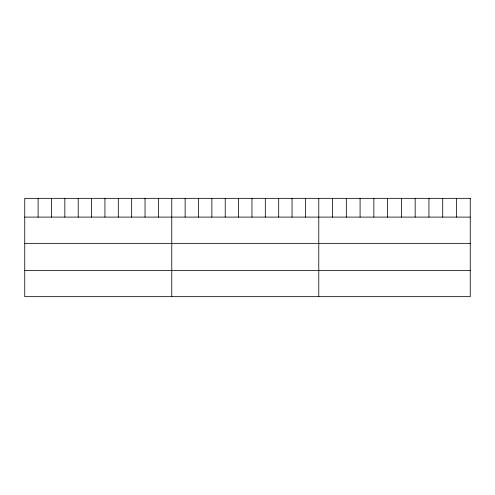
<?xml version="1.0" encoding="UTF-8"?>
<svg xmlns="http://www.w3.org/2000/svg" width="495" height="495" viewBox="0 0 495 495"><rect width="100%" height="100%" fill="white"/><g stroke="black" fill="none" stroke-linecap="round" stroke-linejoin="round"><path stroke-width="0.74" d="M24.75 217.101L470.25 217.101M24.75 243.354L470.25 243.354M24.75 270.406L470.25 270.406M456.483 198.34L456.483 217.101M442.709 198.34L442.709 217.101M428.942 198.34L428.942 217.101M415.169 198.34L415.169 217.101M401.402 198.34L401.402 217.101M387.628 198.34L387.628 217.101M373.861 198.34L373.861 217.101M360.088 198.34L360.088 217.101M346.321 198.34L346.321 217.101M332.547 198.34L332.547 217.101M318.78 198.34L318.78 296.66M305.415 198.34L305.415 217.101M292.05 198.34L292.05 217.101M278.685 198.34L278.685 217.101M265.32 198.34L265.32 217.101M251.955 198.34L251.955 217.101M238.59 198.34L238.59 217.101M225.225 198.34L225.225 217.101M211.86 198.34L211.86 217.101M198.495 198.34L198.495 217.101M185.13 198.34L185.13 217.101M171.765 198.34L171.765 296.66M158.4 198.34L158.4 217.101M145.035 198.34L145.035 217.101M131.67 198.34L131.67 217.101M118.305 198.34L118.305 217.101M104.94 198.34L104.94 217.101M91.575 198.34L91.575 217.101M78.21 198.34L78.21 217.101M64.845 198.34L64.845 217.101M51.48 198.34L51.48 217.101M38.115 198.34L38.115 217.101M470.25 198.34L24.75 198.34L24.75 296.66L470.25 296.66L470.25 198.34"/></g></svg>
